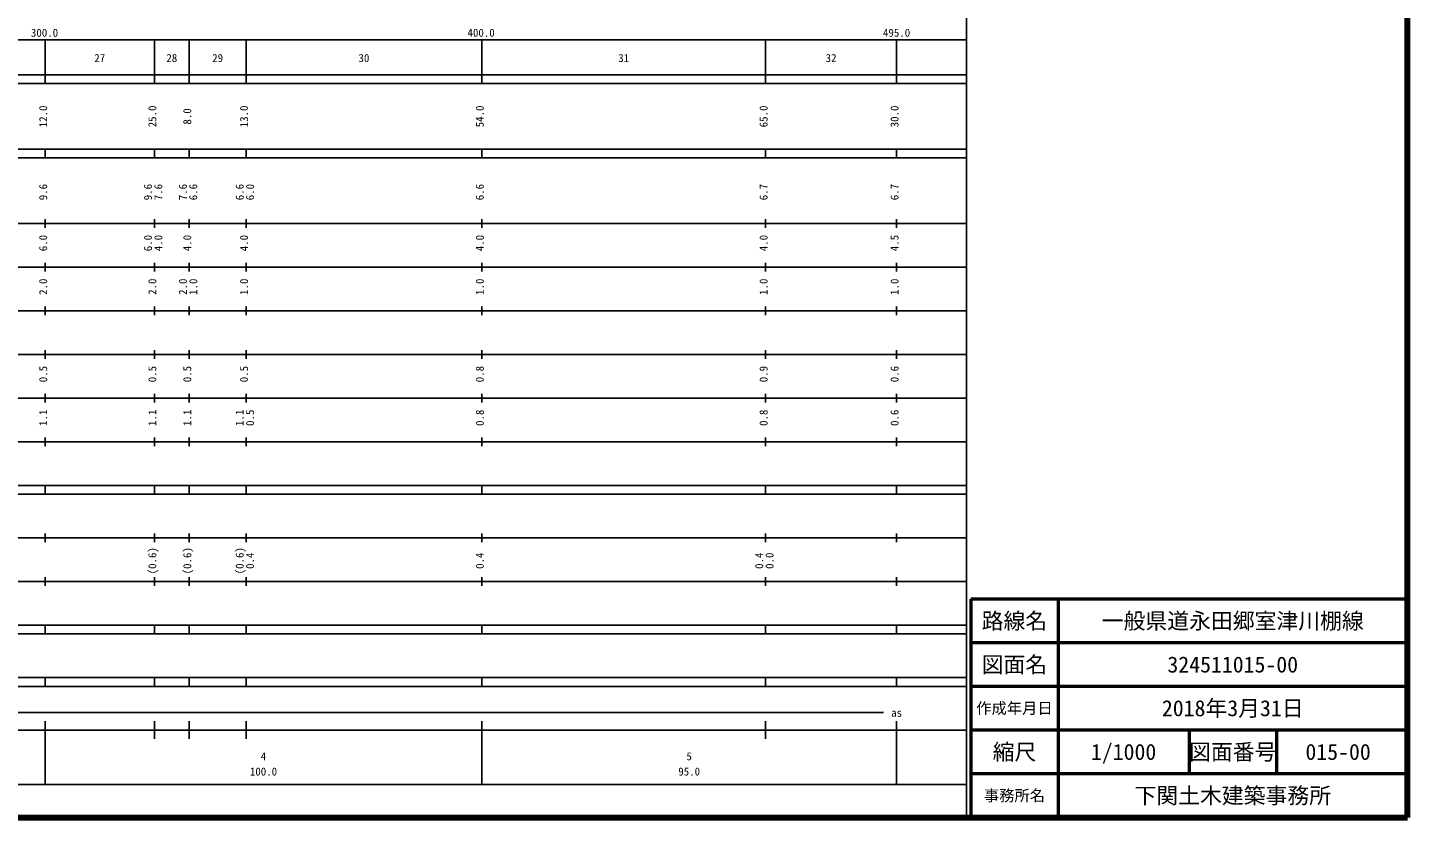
# Model space of a CAD drawing. Units: millimetres on the paper, enlarged 1000 times. Extents: x 40000 to 680000, y 20000 to 380000.
# Drawn here: x 363968 to 680000, y 20000 to 200836 of the extents above; entities that cross this region are included whole.
import ezdxf
from ezdxf.enums import TextEntityAlignment as Align

# ---------------------------------------------------------------- set-up
doc = ezdxf.new("R2010")
doc.units = ezdxf.units.MM
doc.header["$LTSCALE"] = 1000
for name, color, linetype, lineweight in [('M-TTL', 2, 'Continuous', 140), ('M-TTL-BAND', 7, 'Continuous', 25), ('M-TTL-FRAM', 2, 'Continuous', 50), ('M-TTL-LINE', 7, 'Continuous', 50)]:
    doc.layers.add(name, color=color, linetype=linetype, lineweight=lineweight)
doc.layers.add('M-TTL-TXT', color=7, linetype='Continuous')
doc.styles.add('ＭＳ ゴシック', font='')
doc.styles.get('ＭＳ ゴシック').set_extended_font_data('MS Gothic')

msp = doc.modelspace()

# ---------------------------------------------------------------- linework, layer by layer
at = {"layer": 'M-TTL'}
for p, q in [((680000, 20000), (680000, 380000)), ((40000, 20000), (680000, 20000))]:
    msp.add_line(p, q, dxfattribs=at)
at = {"layer": 'M-TTL-BAND'}
for p, q in [((579000, 20000), (579000, 370000)), ((68000, 198000), (579000, 198000)), ((368000, 188000), (368000, 198000)), ((393000, 188000), (393000, 198000)), ((401000, 188000), (401000, 198000)), ((414000, 188000), (414000, 198000)), ((468000, 188000), (468000, 198000)), ((533000, 188000), (533000, 198000)), ((563000, 188000), (563000, 198000)), ((40000, 190000), (579000, 190000)), ((40000, 188000), (579000, 188000)), ((40000, 173000), (579000, 173000)), ((40000, 171000), (579000, 171000)), ((368000, 171000), (368000, 173000)), ((393000, 171000), (393000, 173000)), ((401000, 171000), (401000, 173000)), ((414000, 171000), (414000, 173000)), ((468000, 171000), (468000, 173000)), ((533000, 171000), (533000, 173000)), ((563000, 171000), (563000, 173000)), ((40000, 156000), (579000, 156000)), ((368000, 155000), (368000, 157000)), ((393000, 155000), (393000, 157000)), ((401000, 155000), (401000, 157000)), ((414000, 155000), (414000, 157000)), ((468000, 155000), (468000, 157000)), ((533000, 155000), (533000, 157000)), ((563000, 155000), (563000, 157000)), ((46000, 146000), (579000, 146000)), ((368000, 145000), (368000, 147000)), ((393000, 145000), (393000, 147000)), ((401000, 145000), (401000, 147000)), ((414000, 145000), (414000, 147000)), ((468000, 145000), (468000, 147000)), ((533000, 145000), (533000, 147000)), ((563000, 145000), (563000, 147000)), ((52000, 136000), (579000, 136000)), ((368000, 135000), (368000, 137000)), ((393000, 135000), (393000, 137000)), ((401000, 135000), (401000, 137000)), ((414000, 135000), (414000, 137000)), ((468000, 135000), (468000, 137000)), ((533000, 135000), (533000, 137000)), ((563000, 135000), (563000, 137000)), ((368000, 125000), (368000, 127000)), ((393000, 125000), (393000, 127000)), ((401000, 125000), (401000, 127000)), ((414000, 125000), (414000, 127000)), ((468000, 125000), (468000, 127000)), ((533000, 125000), (533000, 127000)), ((563000, 125000), (563000, 127000)), ((46000, 126000), (579000, 126000)), ((368000, 115000), (368000, 117000)), ((393000, 115000), (393000, 117000)), ((401000, 115000), (401000, 117000)), ((414000, 115000), (414000, 117000)), ((468000, 115000), (468000, 117000)), ((533000, 115000), (533000, 117000)), ((563000, 115000), (563000, 117000)), ((52000, 116000), (579000, 116000)), ((46000, 106000), (579000, 106000)), ((368000, 105000), (368000, 107000)), ((393000, 105000), (393000, 107000)), ((401000, 105000), (401000, 107000)), ((414000, 105000), (414000, 107000)), ((468000, 105000), (468000, 107000)), ((533000, 105000), (533000, 107000)), ((563000, 105000), (563000, 107000)), ((40000, 96000), (579000, 96000)), ((368000, 94000), (368000, 96000)), ((393000, 94000), (393000, 96000)), ((401000, 94000), (401000, 96000)), ((414000, 94000), (414000, 96000)), ((468000, 94000), (468000, 96000)), ((533000, 94000), (533000, 96000)), ((563000, 94000), (563000, 96000)), ((40000, 94000), (579000, 94000)), ((49000, 84000), (579000, 84000)), ((368000, 83000), (368000, 85000)), ((393000, 83000), (393000, 85000)), ((401000, 83000), (401000, 85000)), ((414000, 83000), (414000, 85000)), ((468000, 83000), (468000, 85000)), ((533000, 83000), (533000, 85000)), ((563000, 83000), (563000, 85000)), ((40000, 74000), (579000, 74000)), ((368000, 73000), (368000, 75000)), ((393000, 73000), (393000, 75000)), ((401000, 73000), (401000, 75000)), ((414000, 73000), (414000, 75000)), ((468000, 73000), (468000, 75000)), ((533000, 73000), (533000, 75000)), ((563000, 73000), (563000, 75000)), ((40000, 64000), (579000, 64000)), ((368000, 62000), (368000, 64000)), ((393000, 62000), (393000, 64000)), ((401000, 62000), (401000, 64000)), ((414000, 62000), (414000, 64000)), ((468000, 62000), (468000, 64000)), ((533000, 62000), (533000, 64000)), ((563000, 62000), (563000, 64000)), ((40000, 62000), (579000, 62000)), ((40000, 52000), (579000, 52000)), ((368000, 50000), (368000, 52000)), ((393000, 50000), (393000, 52000)), ((401000, 50000), (401000, 52000)), ((414000, 50000), (414000, 52000)), ((468000, 50000), (468000, 52000)), ((533000, 50000), (533000, 52000)), ((563000, 50000), (563000, 52000)), ((40000, 50000), (579000, 50000)), ((275500, 44000), (560000, 44000)), ((368000, 27500), (368000, 42000)), ((393000, 38000), (393000, 42000)), ((401000, 38000), (401000, 42000)), ((414000, 38000), (414000, 42000)), ((468000, 27500), (468000, 42000)), ((533000, 38000), (533000, 42000)), ((563000, 27500), (563000, 42000)), ((40000, 40000), (579000, 40000)), ((68000, 27500), (579000, 27500))]:
    msp.add_line(p, q, dxfattribs=at)
at = {"layer": 'M-TTL-FRAM'}
for p, q in [((680000, 70000), (580000, 70000)), ((580000, 70000), (580000, 20000))]:
    msp.add_line(p, q, dxfattribs=at)
at = {"layer": 'M-TTL-LINE'}
for p, q in [((600000, 70000), (600000, 20000)), ((680000, 60000), (580000, 60000)), ((680000, 50000), (580000, 50000)), ((680000, 40000), (580000, 40000)), ((630000, 40000), (630000, 30000)), ((650000, 40000), (650000, 30000)), ((680000, 30000), (580000, 30000))]:
    msp.add_line(p, q, dxfattribs=at)

# ---------------------------------------------------------------- texts
at = {"layer": 'M-TTL-BAND', "style": 'ＭＳ ゴシック'}
for s, p in [('300.0', (367844, 198195)), ('400.0', (467844, 198195)), ('495.0', (563000, 198195)), ('27', (380500, 192405)), ('28', (397000, 192405)), ('29', (407500, 192405)), ('30', (441000, 192405)), ('31', (500500, 192405)), ('32', (548000, 192405)), ('as', (563000, 42500)), ('4', (418000, 32523)), ('5', (515500, 32523)), ('100.0', (418000, 29033)), ('95.0', (515500, 29033))]:
    msp.add_text(s, height=1833, dxfattribs=at).set_placement(p, align=Align.BOTTOM_CENTER)
for s, p in [('12.0', (369000, 180500)), ('25.0', (394000, 180500)), ('8.0', (402000, 180500)), ('13.0', (415000, 180500)), ('54.0', (469000, 180500)), ('65.0', (534000, 180500)), ('30.0', (564000, 180500)), ('9.6', (369000, 163174)), ('9.6', (393000, 163174)), ('7.6', (395370, 163174)), ('7.6', (401000, 163174)), ('6.6', (403370, 163174)), ('6.6', (414000, 163174)), ('6.0', (416370, 163174)), ('6.6', (469000, 163174)), ('6.7', (534000, 163174)), ('6.7', (564000, 163174)), ('6.0', (369000, 151500)), ('6.0', (393000, 151500)), ('4.0', (395370, 151500)), ('4.0', (402000, 151500)), ('4.0', (415000, 151500)), ('4.0', (469000, 151500)), ('4.0', (534000, 151500)), ('4.5', (564000, 151500)), ('2.0', (369000, 141500)), ('2.0', (394000, 141500)), ('2.0', (401000, 141500)), ('1.0', (403370, 141500)), ('1.0', (415000, 141500)), ('1.0', (469000, 141500)), ('1.0', (534000, 141500)), ('1.0', (564000, 141500)), ('0.5', (369000, 121500)), ('0.5', (394000, 121500)), ('0.5', (402000, 121500)), ('0.5', (415000, 121500)), ('0.8', (469000, 121500)), ('0.9', (534000, 121500)), ('0.6', (564000, 121500)), ('1.1', (369000, 111500)), ('1.1', (394000, 111500)), ('1.1', (402000, 111500)), ('1.1', (414000, 111500)), ('0.5', (416370, 111500)), ('0.8', (469000, 111500)), ('0.8', (534000, 111500)), ('0.6', (564000, 111500)), ('(0.6)', (394000, 78764)), ('(0.6)', (402000, 78764)), ('(0.6)', (414000, 78764)), ('0.4', (416370, 78764)), ('0.4', (469000, 78764)), ('0.4', (533000, 78764)), ('0.0', (535370, 78764))]:
    msp.add_text(s, height=1833, rotation=90, dxfattribs=at).set_placement(p, align=Align.BOTTOM_CENTER)
at = {"layer": 'M-TTL-TXT', "style": 'ＭＳ ゴシック'}
for s, height, p in [('路線名', 3666, (590000, 65000)), ('路線名', 3666, (590000, 65000)), ('一般県道永田郷室津川棚線', 3666, (640000, 65000)), ('図面名', 3666, (590000, 55000)), ('図面名', 3666, (590000, 55000)), ('324511015-00', 3666, (640000, 55000)), ('作成年月日', 2566, (590000, 45000)), ('作成年月日', 2566, (590000, 45000)), ('2018年3月31日', 3666, (640000, 45000)), ('縮尺', 3666, (590000, 35000)), ('縮尺', 3666, (590000, 35000)), ('1/1000', 3666, (615000, 35000)), ('図面番号', 3666, (640000, 35000)), ('図面番号', 3666, (640000, 35000)), ('015-00', 3666, (664125, 35000)), ('事務所名', 2566, (590000, 25000)), ('事務所名', 2566, (590000, 25000)), ('下関土木建築事務所', 3666, (640000, 25000))]:
    msp.add_text(s, height=height, dxfattribs=at).set_placement(p, align=Align.MIDDLE_CENTER)

doc.saveas('drawing.dxf')
